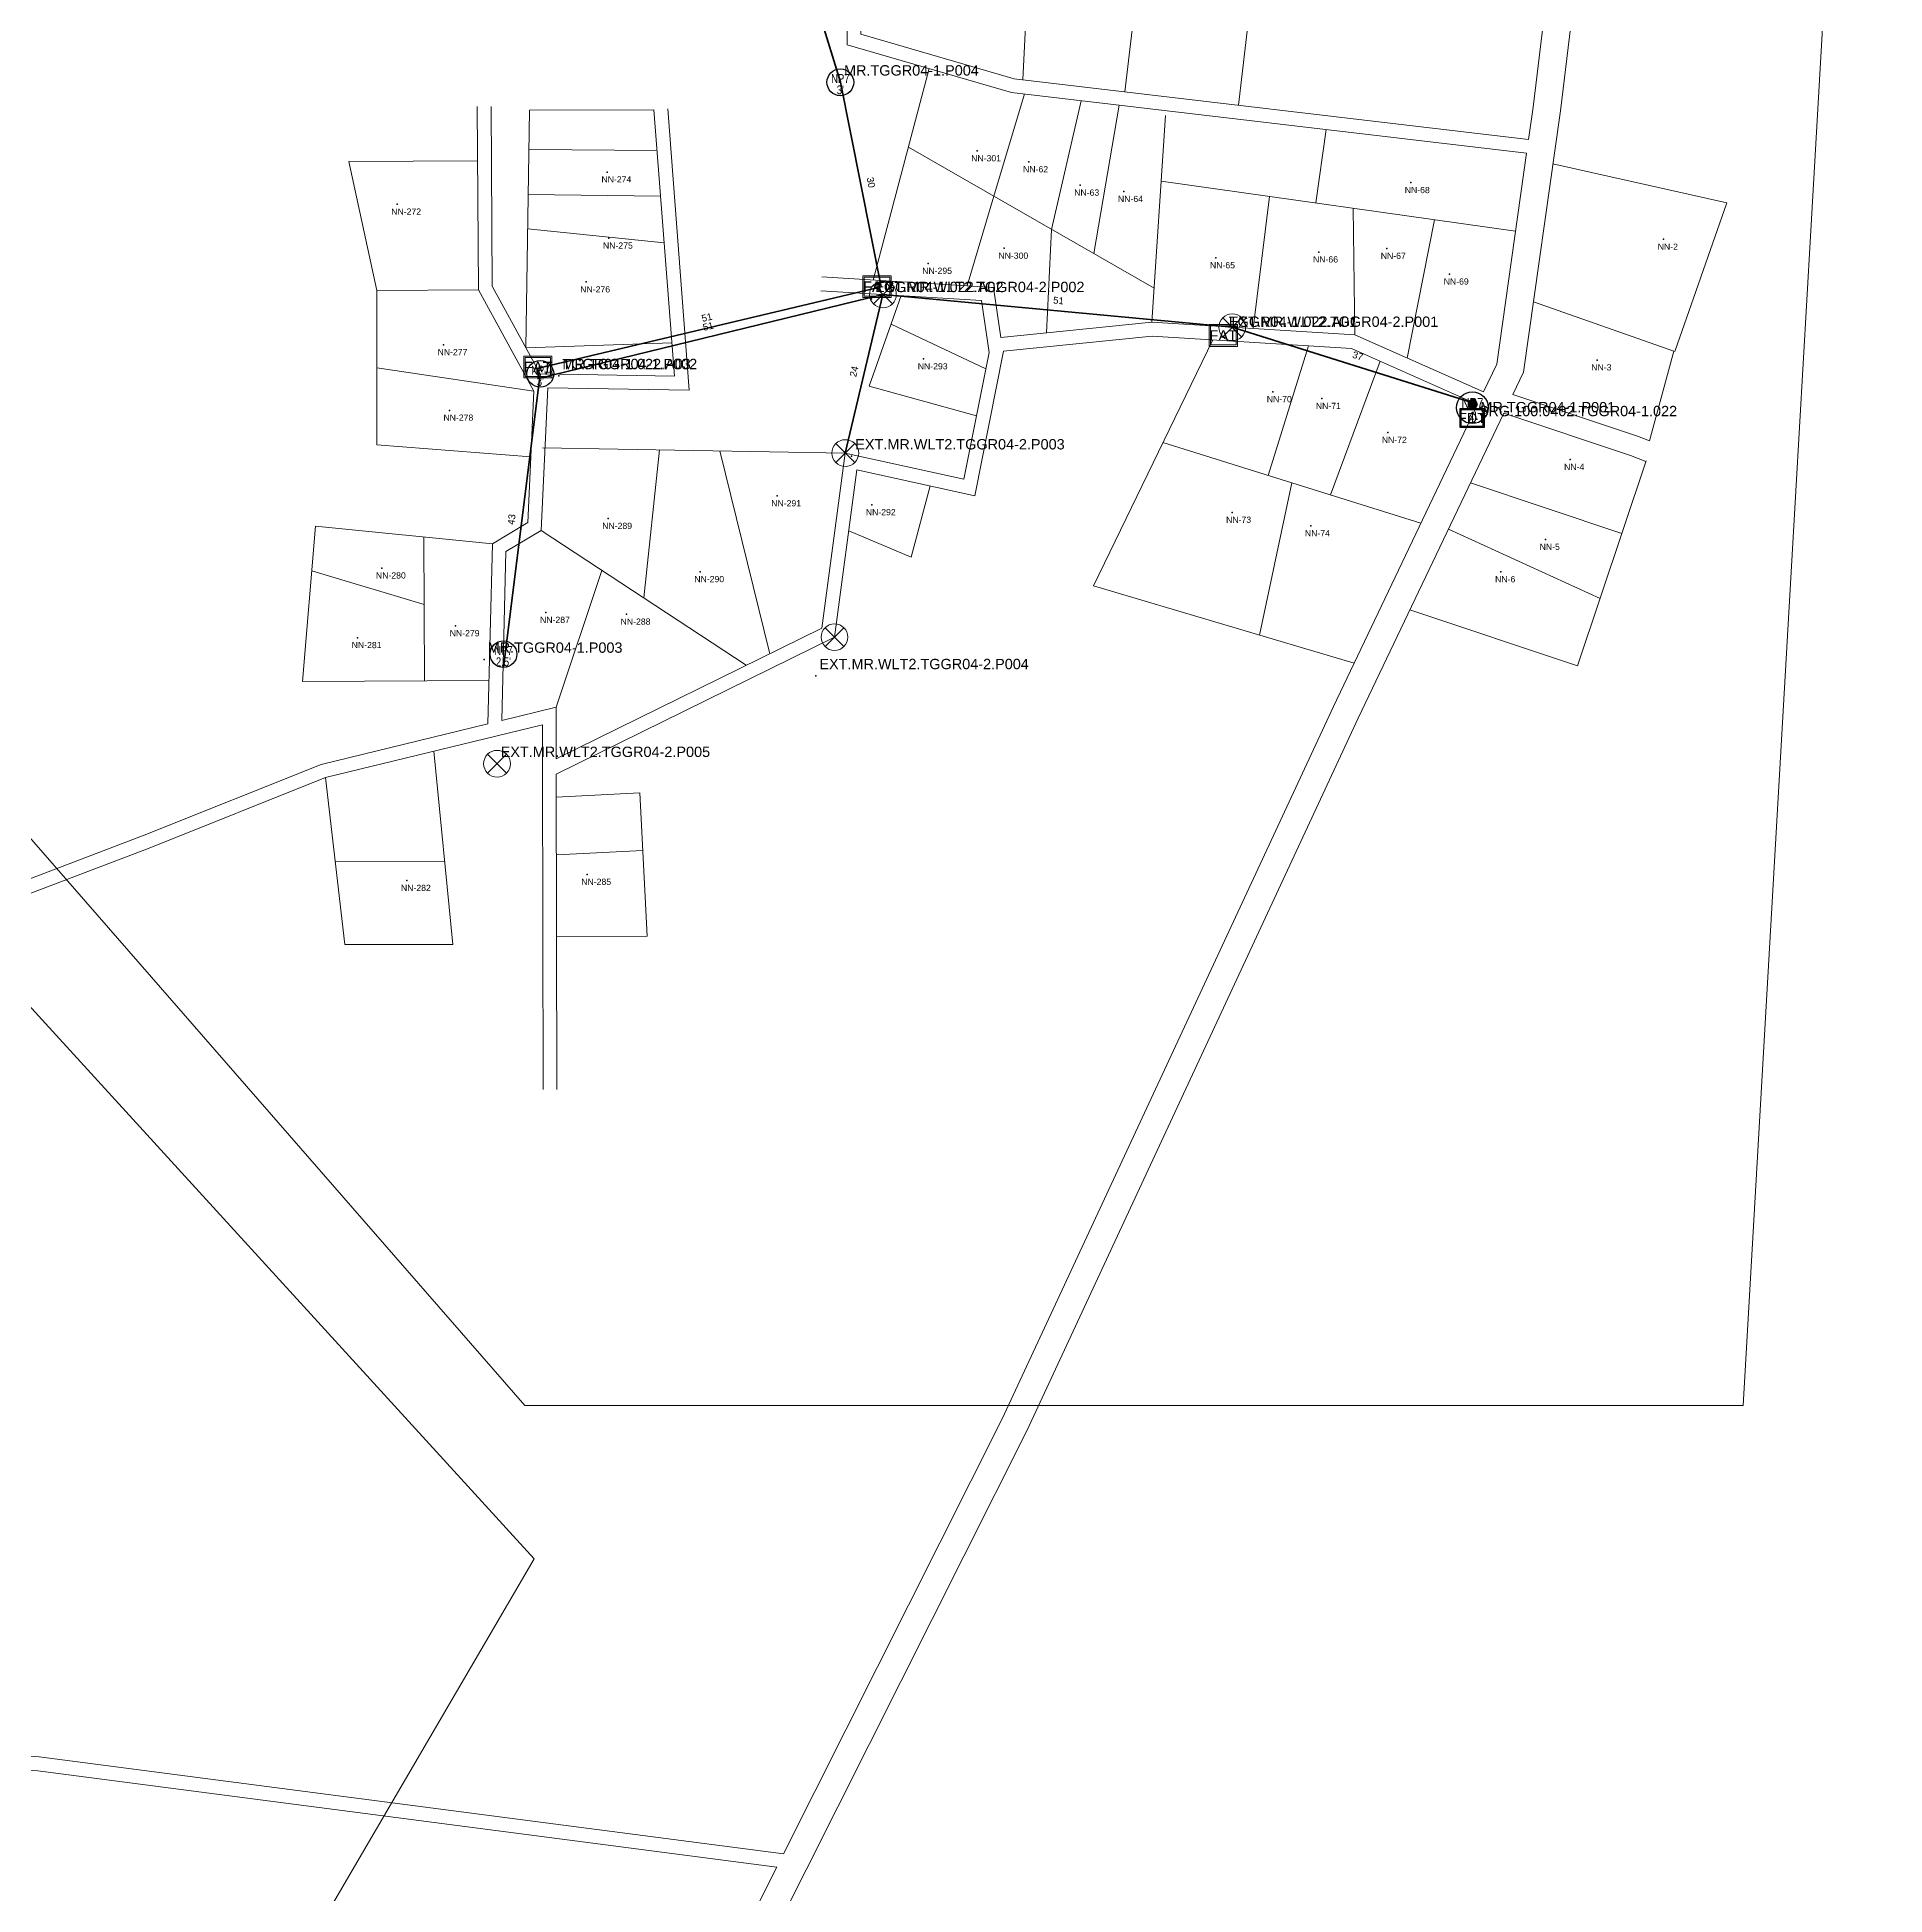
# Model space of a CAD drawing. Header units: metres. Extents: x -2567 to -1147, y 1126 to 2045.
# Drawn here: x -1553.5 to -1285.4, y 1395.2 to 1664.7 of the extents above; entities that cross this region are included whole.
import ezdxf
from ezdxf.enums import TextEntityAlignment as Align

# ---------------------------------------------------------------- set-up
doc = ezdxf.new("R2010")
doc.units = ezdxf.units.M
for name, color, linetype, lineweight in [('BASIC MAP', 7, 'Continuous', 9), ('BOUNDARY FDT 1', 1, 'Continuous', 18), ('EXT POLE FDT 1', 1, 'Continuous', 18), ('FAT', 40, 'Continuous', 9), ('FO 36 CORE', 6, 'Continuous', 50), ('HOME', 7, 'Continuous', 9), ('SLING WIRE FDT 1', 4, 'Continuous', 50)]:
    doc.layers.add(name, color=color, linetype=linetype, lineweight=lineweight)
for name, color, linetype in [('BASIC MAP_PT', 7, 'Continuous'), ('FAT CODE', 7, 'Continuous'), ('FDT', 12, 'Continuous'), ('Home Number RW 01 FDT 1', 6, 'Continuous'), ('Label', 130, 'Continuous'), ('NEW POLE 7m (3 inches) FDT 1', 4, 'Continuous'), ('NEW POLE 7M 2.5INCH FDT 1', 212, 'Continuous'), ('NEW POLE 7m 4 inch fdt 1', 3, 'Continuous'), ('NEW POLE 7m(4 inches)', 3, 'Continuous'), ('NEW POLE 7m(4 inches) FDT 1', 3, 'Continuous')]:
    doc.layers.add(name, color=color, linetype=linetype)
doc.styles.get("Standard").update_dxf_attribs({"font": 'arial.ttf'})
doc.styles.add('Title Block 3', font='dgn003.shx')

# ---------------------------------------------------------------- blocks, each defined once
blk = doc.blocks.new('*U67')
at = {"color": 0, "linetype": 'ByBlock', "lineweight": -2}
for points in [[(-1.58, 1.58), (1.58, -1.58)], [(-1.58, -1.58), (1.58, 1.58)]]:
    blk.add_lwpolyline(points, dxfattribs=at)
blk.add_circle((0, 0), 2.24, dxfattribs=at)
blk = doc.blocks.new('*U68')
at = {"color": 0, "linetype": 'ByBlock', "lineweight": -2}
blk.add_circle((0, 0), 2.24, dxfattribs=at)
at = {"color": 0, "linetype": 'ByBlock', "lineweight": -2, "style": 'Title Block 3', "width": 0.799091}
for s, p in [('NP7', (0, 0.62)), ("3'", (0, -1.27))]:
    blk.add_text(s, height=1.488, dxfattribs=at).set_placement(p, align=Align.MIDDLE_CENTER)
blk = doc.blocks.new('*U70')
at = {"color": 0, "linetype": 'ByBlock', "lineweight": -2}
blk.add_circle((0, 0), 2.24, dxfattribs=at)
at = {"color": 0, "linetype": 'ByBlock', "lineweight": -2, "style": 'Title Block 3', "width": 0.799091}
for s, p in [('NP7', (0, 0.62)), ("2,5'", (0, -1.27))]:
    blk.add_text(s, height=1.488, dxfattribs=at).set_placement(p, align=Align.MIDDLE_CENTER)
blk = doc.blocks.new('74IN')
at = {"layer": 'NEW POLE 7m(4 inches)', "linetype": 'ByBlock', "lineweight": -2, "transparency": 16777216}
blk.add_circle((-1345.29, 1610.97), 2.31, dxfattribs=at)
at = {"layer": 'NEW POLE 7m(4 inches)', "linetype": 'ByBlock', "lineweight": -2, "transparency": 16777216, "style": 'Title Block 3', "width": 0.799091}
for s, p in [('NP7', (-1345.29, 1611.61)), ("4'", (-1345.29, 1609.65))]:
    blk.add_text(s, height=1.54, dxfattribs=at).set_placement(p, align=Align.MIDDLE_CENTER)

msp = doc.modelspace()

# ---------------------------------------------------------------- hatches: boundary and pattern name
at = {"layer": 'FDT', "transparency": 16777216}
h = msp.add_hatch(color=256, dxfattribs=at)
h.dxf.hatch_style = 1
edge = h.paths.add_edge_path()
edge.add_arc((-1345.26, 1611.51), 0.729, 0, 360)

# ---------------------------------------------------------------- linework, layer by layer
at = {"layer": 'BASIC MAP', "lineweight": 0}
for points in [[(-1146.68, 1985.05), (-1207.61, 1976.12), (-1286.83, 1969.03), (-1302.07, 1948.23), (-1317.96, 1890.19), (-1327.42, 1797.98), (-1324.07, 1723.59), (-1332.52, 1654.04), (-1337.88, 1616.11), (-1339.41, 1612.91), (-1321.31, 1606.85), (-1319.57, 1606.17)], [(-1549.94, 1778.78), (-1510.59, 1776.43), (-1509.78, 1784.55), (-1496.77, 1783.71), (-1496.75, 1773.14), (-1477.36, 1771.93), (-1443.5, 1775.78), (-1435.77, 1779.64), (-1414.83, 1785.46), (-1330.79, 1783.85), (-1328.09, 1723.74), (-1336.49, 1654.56), (-1337.15, 1649.87), (-1411.76, 1658.67), (-1434.03, 1665.14), (-1434.14, 1696.02)], [(-1436.14, 1696.01), (-1436.02, 1663.63), (-1412.16, 1656.71), (-1337.43, 1647.89), (-1341.76, 1617.28), (-1343.67, 1613.27), (-1362.36, 1621.53), (-1391.81, 1623.36), (-1413.7, 1621.15), (-1414.79, 1628.43), (-1439.68, 1629.94)], [(-1489.67, 1654.66), (-1489.5, 1628.06), (-1481.44, 1613.39), (-1482.35, 1594.31), (-1487.47, 1591.24), (-1488.13, 1565.1), (-1512.3, 1559.22), (-1537.98, 1548.96), (-1578.44, 1533.55), (-1614.4, 1520.3), (-1635.94, 1513.08), (-1637.12, 1532.82), (-1632.14, 1541), (-1633.17, 1558.26), (-1633, 1558.27), (-1620.97, 1559.43)], [(-1464.03, 1654.19), (-1461.07, 1615.56), (-1480.52, 1615.88), (-1487.51, 1628.58), (-1487.67, 1654.68)], [(-1439.8, 1627.94), (-1416.53, 1626.54), (-1415.39, 1618.97), (-1419.05, 1600.6), (-1436.27, 1604.39), (-1439.68, 1579.01), (-1478.22, 1560.04), (-1478.22, 1567.51), (-1486.12, 1565.59), (-1485.5, 1590.09), (-1480.4, 1593.15), (-1479.41, 1613.86), (-1458.91, 1613.53), (-1462.04, 1654.35)], [(-1564.15, 1484.43), (-1604.23, 1464.8), (-1620.51, 1452.04), (-1631.61, 1439.5), (-1636.44, 1412.81), (-1594.66, 1417.94), (-1553.23, 1415.23), (-1445.26, 1401.16), (-1413.53, 1464.29), (-1365.46, 1567.64), (-1344.53, 1611.46), (-1362.84, 1619.56), (-1391.77, 1621.36), (-1413.31, 1619.18), (-1417.48, 1598.21), (-1434.58, 1601.97), (-1437.84, 1577.69), (-1478.22, 1557.82), (-1478.1, 1512.07)], [(-1532.36, 1155.77), (-1530.59, 1188.99), (-1518.68, 1245.08), (-1500.48, 1257.54), (-1487.76, 1274.09), (-1484.9, 1311.49), (-1478.51, 1326.11), (-1409.93, 1462.55), (-1361.85, 1565.93), (-1340.71, 1610.18), (-1322.34, 1604.03), (-1320.11, 1603.16)], [(-1480.22, 1557.82), (-1480.22, 1564.96), (-1511.69, 1557.31), (-1537.26, 1547.09), (-1577.73, 1531.68), (-1613.73, 1518.41), (-1635.46, 1511.13), (-1661.14, 1507.03), (-1692.86, 1505.2), (-1698.54, 1487.24), (-1698.56, 1487.17), (-1678.31, 1485.12), (-1676.94, 1489.82), (-1636.92, 1487.12), (-1636.1, 1478.92), (-1578.11, 1500.48), (-1564.03, 1505.74)], [(-1480.22, 1559.06), (-1480.22, 1559.06), (-1480.1, 1512.06)], [(-1629.38, 1240.76), (-1525.54, 1232.04), (-1522.26, 1247.48), (-1503.26, 1260.48), (-1491.66, 1275.58), (-1488.84, 1312.47), (-1482.13, 1327.81), (-1446.21, 1399.26), (-1553.42, 1413.24), (-1594.61, 1415.93)]]:
    msp.add_lwpolyline(points, dxfattribs=at)
at = {"layer": 'BASIC MAP_PT'}
for p in [(-1436.99, 1658.18), (-1417.15, 1648.22), (-1409.62, 1646.64), (-1470.8, 1645.16), (-1402.2, 1643.25), (-1395.86, 1642.33), (-1354.24, 1643.62), (-1501.29, 1640.48), (-1470.58, 1635.56), (-1413.2, 1634.1), (-1367.55, 1633.55), (-1357.72, 1634.07), (-1317.54, 1635.4), (-1424.26, 1631.9), (-1382.5, 1632.71), (-1473.88, 1629.21), (-1348.59, 1630.35), (-1432.49, 1626.76), (-1432.49, 1626.76), (-1494.58, 1620.1), (-1381.17, 1621.72), (-1381.17, 1621.72), (-1424.9, 1618.04), (-1327.19, 1617.89), (-1477.85, 1615.58), (-1477.85, 1615.58), (-1374.26, 1613.29), (-1367.14, 1612.29), (-1493.72, 1610.59), (-1344.66, 1609.32), (-1357.57, 1607.39), (-1344.88, 1608.76), (-1435.36, 1603.94), (-1331.12, 1603.45), (-1446.16, 1598.17), (-1432.44, 1596.89), (-1380.16, 1595.78), (-1470.68, 1594.89), (-1368.74, 1593.83), (-1334.67, 1591.85), (-1503.52, 1587.71), (-1457.32, 1587.17), (-1341.14, 1587.16), (-1492.82, 1579.33), (-1479.7, 1581.26), (-1468.01, 1581), (-1507.03, 1577.6), (-1488.69, 1574.44), (-1440.56, 1572.06), (-1486.8, 1559.32), (-1499.88, 1542.38), (-1473.73, 1543.26)]:
    msp.add_point(p, dxfattribs=at)
at = {"layer": 'BOUNDARY FDT 1'}
for points in [[(-1607.48, 2045.17), (-1664.47, 1835.63), (-1636.46, 1642.5), (-1482.75, 1466.23), (-1306, 1466.23), (-1288.59, 1768.54), (-1375.53, 1768.54), (-1375.53, 2021.82), (-1607.48, 2045.17)], [(-1660.23, 1639.76), (-1481.41, 1443.99), (-1667.34, 1125.73), (-2420.4, 1207.97), (-2566.74, 1457.4), (-2517.96, 1564.7), (-2246.18, 1543.79), (-1660.23, 1639.76)]]:
    msp.add_lwpolyline(points, dxfattribs=at)
at = {"layer": 'FAT', "transparency": 16777216, "flags": 128}
for points in [[(-1433.71, 1626.95), (-1429.63, 1626.95), (-1429.63, 1630.11), (-1433.71, 1630.11)], [(-1433.51, 1627.15), (-1429.83, 1627.15), (-1429.83, 1629.91), (-1433.51, 1629.91)], [(-1383.46, 1619.87), (-1379.37, 1619.87), (-1379.37, 1623.03), (-1383.46, 1623.03)], [(-1383.26, 1620.07), (-1379.57, 1620.07), (-1379.57, 1622.83), (-1383.26, 1622.83)], [(-1482.92, 1615.29), (-1478.84, 1615.29), (-1478.84, 1618.45), (-1482.92, 1618.45)], [(-1482.72, 1615.49), (-1479.04, 1615.49), (-1479.04, 1618.25), (-1482.72, 1618.25)]]:
    msp.add_lwpolyline(points, close=True, dxfattribs=at)
at = {"layer": 'FDT', "transparency": 16777216, "flags": 128}
for points in [[(-1347.13, 1608.14), (-1343.55, 1608.14), (-1343.55, 1610.82), (-1347.13, 1610.82)], [(-1346.98, 1608.29), (-1343.7, 1608.29), (-1343.7, 1610.67), (-1346.98, 1610.67)]]:
    msp.add_lwpolyline(points, close=True, dxfattribs=at)
at = {"layer": 'FO 36 CORE'}
msp.add_lwpolyline([(-1344.58, 1611.48), (-1380.13, 1622.64), (-1430.81, 1627.4), (-1480.79, 1615.21), (-1480.97, 1616.68), (-1431.05, 1628.51), (-1436.99, 1658.18), (-1445.81, 1686.97)], dxfattribs=at)
at = {"layer": 'HOME', "lineweight": 0}
for points in [[(-1410.53, 1658.53), (-1409.27, 1683.82), (-1376.01, 1682.16), (-1379.23, 1654.84)], [(-1392.64, 1682.99), (-1395.73, 1656.78)], [(-1424.09, 1660.17), (-1432.22, 1629.49)], [(-1410.29, 1656.49), (-1414.71, 1641.64)], [(-1402.03, 1655.51), (-1406.36, 1636.84)], [(-1396.53, 1654.86), (-1400.22, 1633.32)], [(-1461.44, 1620.37), (-1461.44, 1620.37), (-1482.62, 1619.68), (-1482.07, 1654.15), (-1464.03, 1654.19)], [(-1389.8, 1653.38), (-1391.81, 1623.36)], [(-1366.51, 1651.32), (-1368.02, 1640.68)], [(-1504.23, 1627.97), (-1508.29, 1646.69), (-1489.62, 1646.81)], [(-1482.16, 1648.44), (-1463.58, 1648.29)], [(-1427.11, 1648.77), (-1391.48, 1628.3)], [(-1333.61, 1646.37), (-1308.35, 1640.67), (-1315.9, 1619.12)], [(-1482.27, 1641.89), (-1463.07, 1641.67)], [(-1414.71, 1641.64), (-1418.58, 1628.66)], [(-1390.44, 1643.85), (-1339.03, 1636.59)], [(-1374.72, 1641.63), (-1377.09, 1622.45)], [(-1362.56, 1639.91), (-1362.36, 1621.53)], [(-1482.34, 1636.92), (-1462.55, 1634.88)], [(-1406.36, 1636.84), (-1407.1, 1621.82)], [(-1350.78, 1638.25), (-1354.77, 1618.18)], [(-1489.5, 1628.06), (-1504.23, 1627.97), (-1504.23, 1605.58), (-1481.89, 1603.85)], [(-1428.16, 1627.24), (-1432.81, 1614.1), (-1417.22, 1609.79)], [(-1336.44, 1626.31), (-1316.06, 1619.17), (-1319.57, 1606.17)], [(-1429.62, 1623.11), (-1415.86, 1616.6)], [(-1362.46, 1573.92), (-1400.28, 1585.15), (-1382.96, 1620.81)], [(-1369.05, 1619.94), (-1374.91, 1601.16)], [(-1358.66, 1617.71), (-1365.85, 1598.33)], [(-1504.23, 1616.77), (-1481.44, 1613.39)], [(-1480.21, 1605.17), (-1436.27, 1604.39)], [(-1463.21, 1604.87), (-1465.51, 1583.38)], [(-1454.47, 1604.71), (-1447.24, 1575.28)], [(-1390.19, 1605.93), (-1352.76, 1594.24)], [(-1354.35, 1581.63), (-1330.03, 1573.54), (-1320.07, 1603.27)], [(-1423.97, 1599.64), (-1426.73, 1589.28), (-1435.77, 1593.09)], [(-1371.47, 1600.09), (-1376.15, 1577.98)], [(-1345.55, 1600.05), (-1323.61, 1592.7)], [(-1487.97, 1571.38), (-1487.97, 1571.38), (-1515.02, 1571.23), (-1513.15, 1593.81), (-1487.47, 1591.24)], [(-1480.4, 1593.15), (-1450.63, 1573.62)], [(-1348.76, 1593.33), (-1326.77, 1583.27)], [(-1497.43, 1592.24), (-1497.32, 1571.33)], [(-1471.58, 1587.36), (-1478.22, 1567.51)], [(-1513.69, 1587.29), (-1497.37, 1582.44)], [(-1511.69, 1557.31), (-1508.86, 1533.08), (-1493.2, 1533.08), (-1495.95, 1561.14)], [(-1478.21, 1554.46), (-1478.21, 1554.46), (-1466.06, 1555.08), (-1465, 1534.3), (-1478.16, 1534.27)], [(-1510.27, 1545.2), (-1494.38, 1545.08)], [(-1478.19, 1546.1), (-1478.19, 1546.1), (-1465.63, 1546.74)]]:
    msp.add_lwpolyline(points, dxfattribs=at)
at = {"layer": 'SLING WIRE FDT 1'}
for points in [[(-1436.27, 1604.39), (-1430.81, 1627.4)], [(-1480.52, 1615.88), (-1485.87, 1573.28)]]:
    msp.add_lwpolyline(points, dxfattribs=at)

# ---------------------------------------------------------------- block references
at = {"layer": 'EXT POLE FDT 1', "xscale": 0.866141732282704, "yscale": 0.866141732282704, "zscale": 0.866141732282704}
for p in [(-1430.81, 1627.4), (-1380.13, 1622.64), (-1436.27, 1604.39), (-1437.84, 1577.69), (-1486.8, 1559.32)]:
    msp.add_blockref('*U67', p, dxfattribs=at)
at = {"layer": 'NEW POLE 7m (3 inches) FDT 1', "xscale": 0.866141732282704, "yscale": 0.866141732282704, "zscale": 0.866141732282704}
for p in [(-1436.99, 1658.18), (-1480.52, 1615.88)]:
    msp.add_blockref('*U68', p, dxfattribs=at)
at = {"layer": 'NEW POLE 7M 2.5INCH FDT 1', "xscale": 0.866141732282704, "yscale": 0.866141732282704, "zscale": 0.866141732282704}
msp.add_blockref('*U70', (-1485.87, 1575.22), dxfattribs=at)
at = {"layer": 'NEW POLE 7m(4 inches) FDT 1'}
msp.add_blockref('74IN', (0, 0), dxfattribs=at)

# ---------------------------------------------------------------- texts
at = {"layer": 'EXT POLE FDT 1'}
for s, p in [('EXT.MR.WLT2.TGGR04-2.P002', (-1431.96, 1627.29)), ('EXT.MR.WLT2.TGGR04-2.P001', (-1380.63, 1622.25)), ('EXT.MR.WLT2.TGGR04-2.P003', (-1434.83, 1604.47)), ('EXT.MR.WLT2.TGGR04-2.P004', (-1440.03, 1572.59)), ('EXT.MR.WLT2.TGGR04-2.P005', (-1486.27, 1559.85))]:
    msp.add_text(s, height=1.5, dxfattribs=at).set_placement(p, align=Align.BOTTOM_LEFT)
at = {"layer": 'FAT', "color": 0, "transparency": 16777216, "flags": 2}
for p in [(-1431.67, 1628.53), (-1381.42, 1621.45), (-1480.88, 1616.87)]:
    msp.add_attdef('FAT', text='16', height=1.536, dxfattribs=at).set_placement(p, align=Align.MIDDLE)
at = {"layer": 'FAT CODE'}
for s, p in [('TGGR04-1.022.A02', (-1431.96, 1627.29)), ('TGGR04-1.022.A01', (-1380.63, 1622.25)), ('TGGR04-1.022.A03', (-1477.32, 1616.11))]:
    msp.add_text(s, height=1.5, dxfattribs=at).set_placement(p, align=Align.BOTTOM_LEFT)
at = {"layer": 'FDT'}
msp.add_text('SRG.100.0402.TGGR04-1.022', height=1.5, dxfattribs=at).set_placement((-1344.35, 1609.29), align=Align.BOTTOM_LEFT)
at = {"layer": 'FDT', "color": 0, "transparency": 16777216, "flags": 2}
msp.add_attdef('FDT', text='72', height=1.492, dxfattribs=at).set_placement((-1345.34, 1609.48), align=Align.MIDDLE)
at = {"layer": 'Home Number RW 01 FDT 1'}
for s, p in [('NN-301', (-1418.01, 1646.44)), ('NN-274', (-1471.65, 1643.38)), ('NN-62', (-1410.48, 1644.85)), ('NN-63', (-1403.06, 1641.46)), ('NN-64', (-1396.71, 1640.54)), ('NN-68', (-1355.1, 1641.83)), ('NN-272', (-1502.15, 1638.7)), ('NN-275', (-1471.43, 1633.77)), ('NN-300', (-1414.06, 1632.31)), ('NN-67', (-1358.58, 1632.29)), ('NN-2', (-1318.4, 1633.61)), ('NN-295', (-1425.12, 1630.12)), ('NN-65', (-1383.36, 1630.92)), ('NN-66', (-1368.41, 1631.77)), ('NN-276', (-1474.73, 1627.42)), ('NN-69', (-1349.45, 1628.56)), ('NN-277', (-1495.43, 1618.32)), ('NN-293', (-1425.76, 1616.26)), ('NN-3', (-1328.04, 1616.11)), ('NN-70', (-1375.12, 1611.5)), ('NN-71', (-1368, 1610.51)), ('NN-278', (-1494.58, 1608.81)), ('NN-72', (-1358.43, 1605.6)), ('NN-4', (-1331.98, 1601.66)), ('NN-291', (-1447.02, 1596.39)), ('NN-292', (-1433.29, 1595.1)), ('NN-289', (-1471.54, 1593.11)), ('NN-73', (-1381.02, 1594)), ('NN-74', (-1369.59, 1592.04)), ('NN-5', (-1335.53, 1590.06)), ('NN-280', (-1504.37, 1585.92)), ('NN-290', (-1458.18, 1585.39)), ('NN-6', (-1341.99, 1585.37)), ('NN-287', (-1480.56, 1579.48)), ('NN-288', (-1468.87, 1579.22)), ('NN-281', (-1507.89, 1575.82)), ('NN-279', (-1493.67, 1577.54)), ('NN-282', (-1500.74, 1540.59)), ('NN-285', (-1474.58, 1541.48))]:
    msp.add_text(s, height=0.9, dxfattribs=at).set_placement(p, align=Align.BOTTOM_LEFT)
at = {"layer": 'Label', "char_height": 1, "attachment_point": 8}
for s, insert, rotation in [('30', (-1433.04, 1643.55), 281.3163), ('51', (-1405.38, 1626.01), 354.6315), ('51', (-1456.24, 1623.57), 13.3329), ('51', (-1456.04, 1622.28), 13.7076), ('37', (-1362.06, 1618.01), 342.5811), ('1', (-1479.88, 1616.07), 276.933), ('24', (-1434.52, 1616.12), 76.6551), ('43', (-1484.19, 1594.7), 82.8397)]:
    msp.add_mtext(s, dxfattribs=dict(at, insert=insert, rotation=rotation))
at = {"layer": 'NEW POLE 7m (3 inches) FDT 1'}
for s, p in [('MR.TGGR04-1.P004', (-1436.46, 1658.71)), ('MR.TGGR04-1.P002', (-1477.32, 1616.11))]:
    msp.add_text(s, height=1.5, dxfattribs=at).set_placement(p, align=Align.BOTTOM_LEFT)
at = {"layer": 'NEW POLE 7M 2.5INCH FDT 1'}
msp.add_text('MR.TGGR04-1.P003', height=1.5, dxfattribs=at).set_placement((-1488.16, 1574.97), align=Align.BOTTOM_LEFT)
at = {"layer": 'NEW POLE 7m 4 inch fdt 1'}
msp.add_text('MR.TGGR04-1.P001', height=1.5, dxfattribs=at).set_placement((-1344.13, 1609.85), align=Align.BOTTOM_LEFT)

doc.saveas('drawing.dxf')
